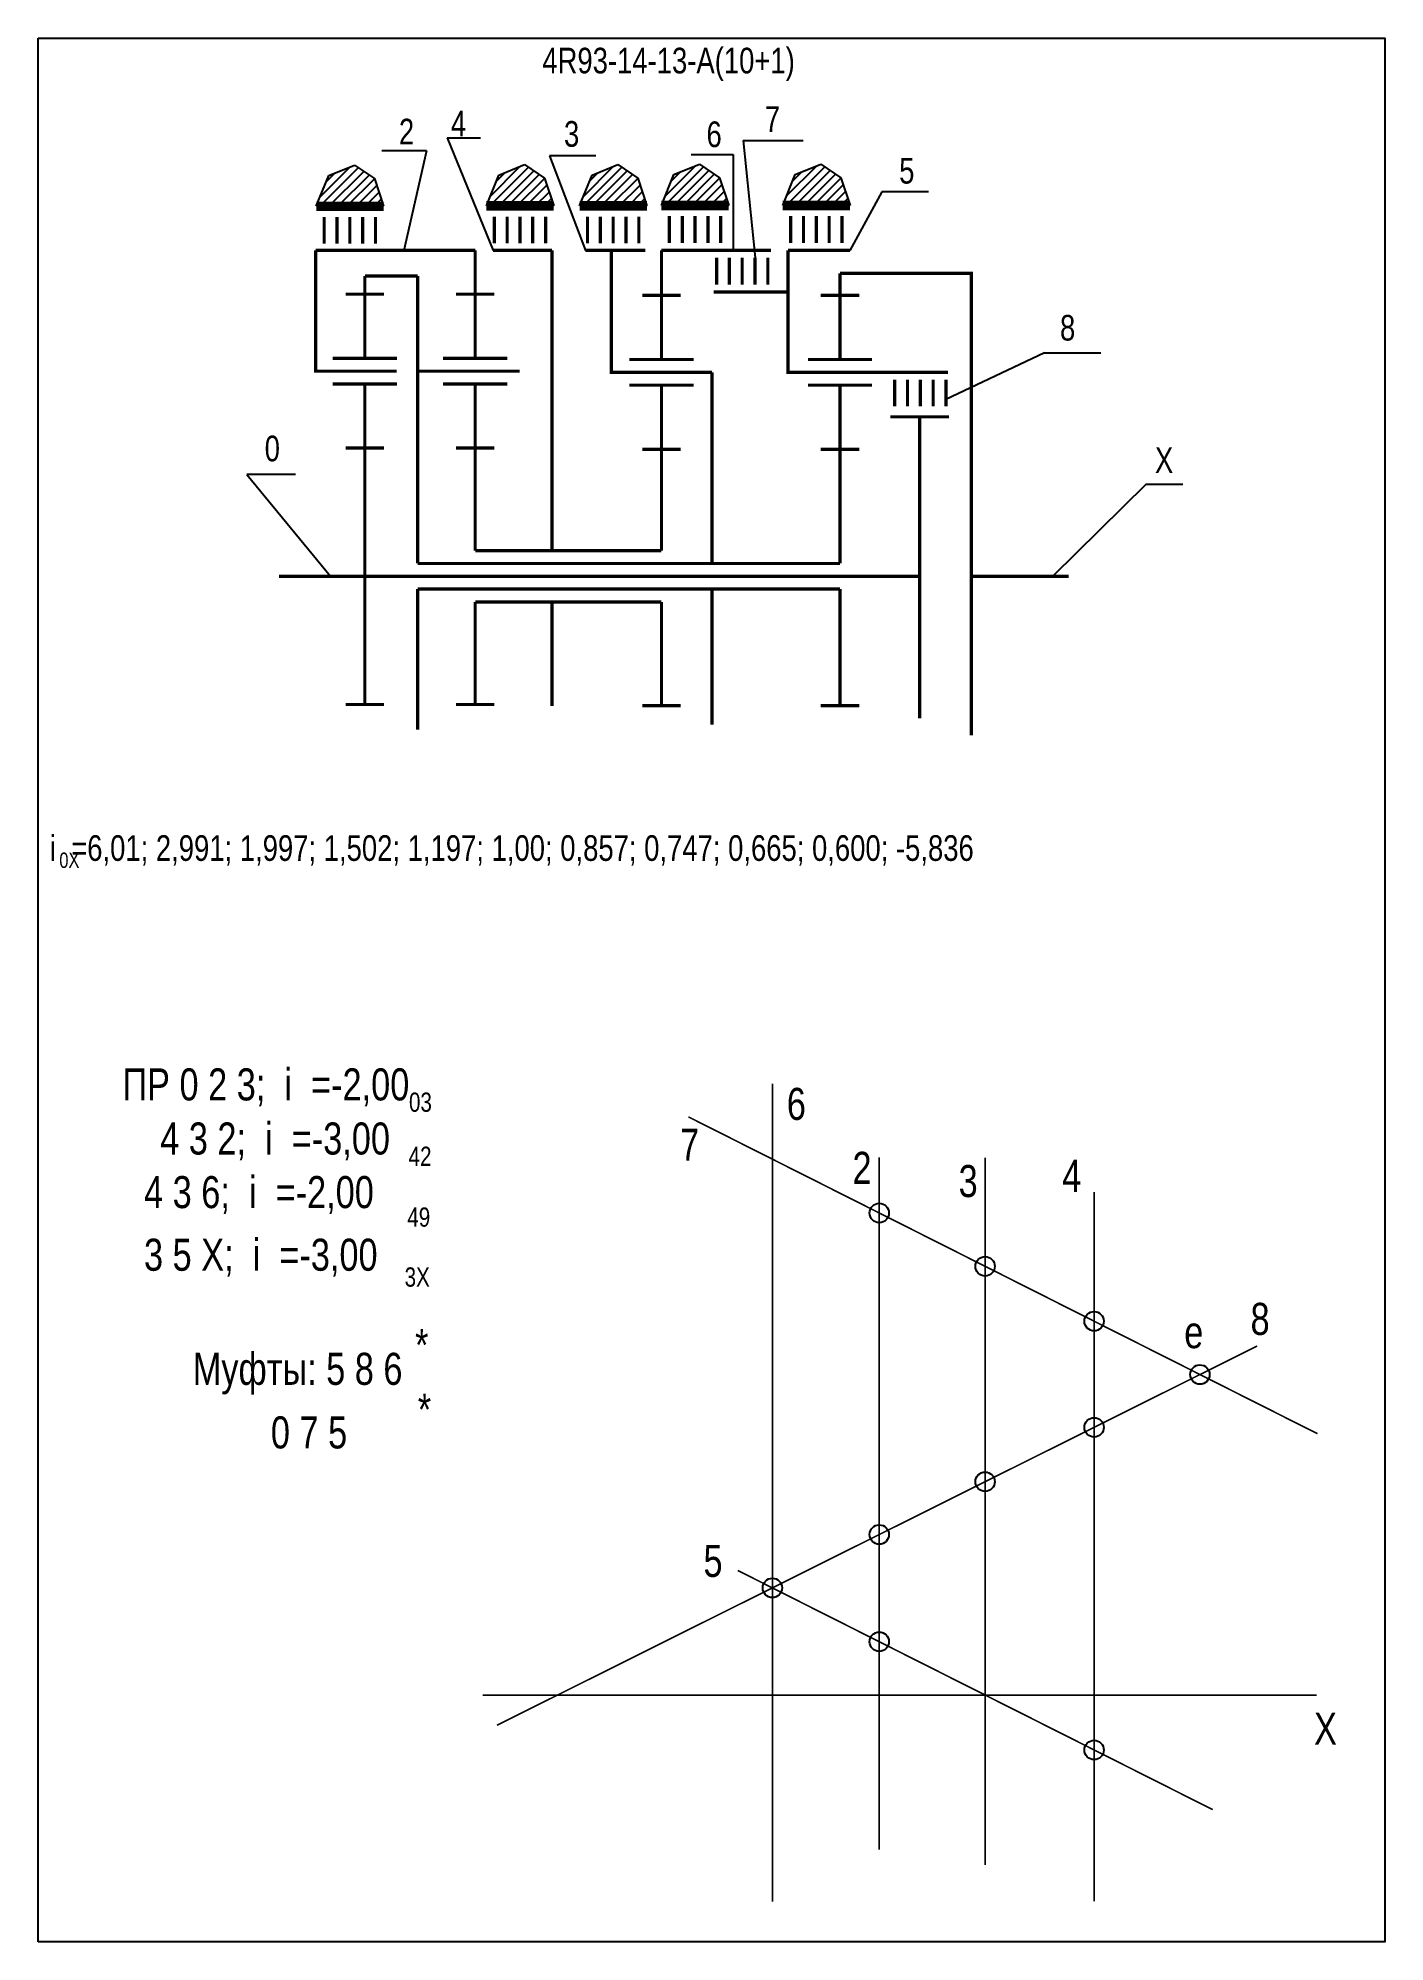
# Model space of a CAD drawing. Extents: x -352 to -142, y 153 to 450.
import ezdxf

# ---------------------------------------------------------------- set-up
doc = ezdxf.new("R2010")
doc.units = 0
doc.header["$LTSCALE"] = 15
doc.layers.get('DEFPOINTS').update_dxf_attribs({"linetype": 'CONTINUOUS'})
doc.layers.add('DIM', color=92, linetype='CONTINUOUS')
doc.layers.add('MAIN', color=5, linetype='CONTINUOUS')
doc.styles.add('AMK', font='amk.shx', dxfattribs={"width": 0.8})

msp = doc.modelspace()

# ---------------------------------------------------------------- hatches: boundary and pattern name
at = {"layer": 'DIM'}
h = msp.add_hatch(dxfattribs=at)
h.set_pattern_fill('_USER', color=0, angle=45, style=0, pattern_type=0)
h.set_pattern_definition([(45, (-56.8093, -2.0795), (-0.7071068, 0.7071068), [])])
h.paths.add_polyline_path([(-307.11, 428.44), (-309.05, 423.62), (-298.55, 423.62), (-300, 427.94), (-303.12, 430.06)])
h = msp.add_hatch(dxfattribs=at)
h.set_pattern_fill('_USER', color=0, angle=45, style=0, pattern_type=0)
h.set_pattern_definition([(45, (-30.292, -2.0137), (-0.7071068, 0.7071068), [])])
h.paths.add_polyline_path([(-280.59, 428.5), (-282.53, 423.68), (-272.04, 423.68), (-273.48, 428.01), (-276.6, 430.12)])
h = msp.add_hatch(dxfattribs=at)
h.set_pattern_fill('_USER', color=0, angle=45, style=0, pattern_type=0)
h.set_pattern_definition([(45, (-15.7501, -2.0137), (-0.7071068, 0.7071068), [])])
h.paths.add_polyline_path([(-266.05, 428.5), (-267.99, 423.68), (-257.49, 423.68), (-258.94, 428.01), (-262.06, 430.12)])
h = msp.add_hatch(dxfattribs=at)
h.set_pattern_fill('_USER', color=0, angle=45, style=0, pattern_type=0)
h.set_pattern_definition([(45, (-2.9879, -1.9465), (-0.7071068, 0.7071068), [])])
h.paths.add_polyline_path([(-253.28, 428.57), (-255.23, 423.75), (-244.73, 423.75), (-246.18, 428.07), (-249.3, 430.19)])
h = msp.add_hatch(dxfattribs=at)
h.set_pattern_fill('_USER', color=0, angle=45, style=0, pattern_type=0)
h.set_pattern_definition([(45, (15.9217, -1.9465), (-0.7071068, 0.7071068), [])])
h.paths.add_polyline_path([(-234.37, 428.57), (-236.32, 423.75), (-225.82, 423.75), (-227.27, 428.07), (-230.39, 430.19)])

# ---------------------------------------------------------------- linework, layer by layer
at = {"layer": 'DEFPOINTS', "color": 0, "const_width": 0.25}
msp.add_lwpolyline([(-237.94, 159.14), (-237.94, 286.78)], dxfattribs=at)
at = {"layer": 'DEFPOINTS', "const_width": 0.25}
for points in [[(-152.95, 232.15), (-251.04, 281.58)], [(-221.27, 167.24), (-221.27, 275.28)], [(-204.77, 164.88), (-204.77, 275.23)], [(-187.77, 159.18), (-187.77, 269.88)], [(-280.89, 186.66), (-162.35, 245.83)], [(-169.28, 173.5), (-243.33, 210.81)], [(-283.09, 191.38), (-153.09, 191.38)]]:
    msp.add_lwpolyline(points, dxfattribs=at)
at = {"layer": 'DEFPOINTS'}
for centre in [(-221.27, 266.58), (-204.77, 258.26), (-187.77, 249.7), (-171.27, 241.38), (-187.77, 233.14), (-204.77, 224.66), (-221.27, 216.42), (-237.94, 208.1), (-221.27, 199.7), (-187.77, 182.81)]:
    msp.add_circle(centre, 1.51, dxfattribs=at)
at = {"layer": 'DIM', "color": 0}
for p, q in [((-288.64, 434.28), (-283.45, 434.28)), ((-288.64, 434.28), (-281.5, 416.74)), ((-242.51, 433.88), (-233.16, 433.88)), ((-242.51, 433.88), (-240.64, 415.61)), ((-291.87, 432.29), (-298.86, 432.29)), ((-291.87, 432.29), (-295.4, 416.74)), ((-265.45, 431.48), (-272.71, 431.48)), ((-272.71, 431.48), (-267.1, 416.74)), ((-250.62, 431.73), (-244.05, 431.73)), ((-244.05, 431.73), (-244.05, 416.74)), ((-309.05, 423.62), (-307.11, 428.44)), ((-307.11, 428.44), (-303.12, 430.06)), ((-303.12, 430.06), (-300, 427.94)), ((-300, 427.94), (-298.55, 423.62)), ((-282.53, 423.68), (-280.59, 428.5)), ((-280.59, 428.5), (-276.6, 430.12)), ((-276.6, 430.12), (-273.48, 428.01)), ((-273.48, 428.01), (-272.04, 423.68)), ((-267.99, 423.68), (-266.05, 428.5)), ((-266.05, 428.5), (-262.06, 430.12)), ((-262.06, 430.12), (-258.94, 428.01)), ((-258.94, 428.01), (-257.49, 423.68)), ((-255.23, 423.75), (-253.28, 428.57)), ((-253.28, 428.57), (-249.3, 430.19)), ((-249.3, 430.19), (-246.18, 428.07)), ((-246.18, 428.07), (-244.73, 423.75)), ((-236.32, 423.75), (-234.37, 428.57)), ((-234.37, 428.57), (-230.39, 430.19)), ((-230.39, 430.19), (-227.27, 428.07)), ((-227.27, 428.07), (-225.82, 423.75)), ((-220.86, 425.89), (-225.86, 416.74)), ((-213.6, 425.89), (-220.86, 425.89)), ((-225.86, 416.74), (-235.49, 416.74)), ((-195.53, 400.77), (-210.87, 393.49)), ((-195.53, 400.77), (-186.72, 400.77)), ((-312.27, 381.77), (-319.88, 381.77)), ((-319.88, 381.77), (-306.84, 365.91)), ((-179.67, 380.29), (-194.19, 365.91)), ((-179.67, 380.29), (-173.94, 380.29))]:
    msp.add_line(p, q, dxfattribs=at)
at = {"layer": 'DIM', "color": 0, "const_width": 0.5}
for points in [[(-306.27, 397.91), (-309.15, 397.91), (-309.15, 416.74)], [(-284.28, 416.74), (-309.15, 416.74)], [(-281.5, 416.74), (-272.29, 416.74)], [(-272.29, 416.74), (-272.29, 369.91)], [(-267.1, 416.74), (-257.75, 416.74)], [(-259.85, 397.72), (-263.04, 397.72), (-263.04, 416.74)], [(-255.23, 416.74), (-238.15, 416.74)], [(-225.86, 416.74), (-235.49, 416.74)], [(-232.31, 397.72), (-235.49, 397.72), (-235.49, 416.74)], [(-293.24, 412.74), (-301.48, 412.74)], [(-293.24, 412.74), (-293.24, 367.91)], [(-227.4, 413.16), (-206.92, 413.16), (-206.92, 341.12)], [(-235.49, 410.24), (-247.1, 410.24)], [(-247.35, 397.72), (-247.35, 367.91)], [(-219.55, 390.78), (-210.38, 390.78)], [(-214.98, 390.78), (-214.98, 365.91)], [(-284.28, 369.91), (-255.23, 369.91)], [(-314.85, 365.91), (-268.14, 365.91)], [(-293.24, 367.91), (-227.4, 367.91)], [(-273.74, 365.91), (-214.98, 365.91)], [(-214.98, 365.91), (-214.98, 343.76)], [(-206.92, 365.91), (-191.76, 365.91)], [(-293.24, 363.91), (-227.4, 363.91)], [(-293.24, 363.91), (-293.24, 342)], [(-247.35, 363.91), (-247.35, 342.74)], [(-284.28, 361.91), (-255.23, 361.91)], [(-272.29, 361.91), (-272.29, 345.66)]]:
    msp.add_lwpolyline(points, dxfattribs=at)
at = {"layer": 'DIM', "color": 0}
msp.add_lwpolyline([(-312.15, 365.91, 0.5, 0.5, 0), (-301.48, 365.91, 0.5, 0.5, 0)], format="xyseb", dxfattribs=at)
at = {"layer": 'MAIN'}
for points in [[(-352.43, 152.87), (-352.43, 449.87)], [(-352.43, 449.87), (-142.43, 449.87), (-142.43, 152.87), (-352.43, 152.87)]]:
    msp.add_lwpolyline(points, dxfattribs=at)
at = {"layer": 'MAIN', "color": 0}
for points, const_width in [([(-309.05, 423.62), (-298.55, 423.62)], 1.5), ([(-299.82, 421.97), (-299.82, 417.77)], 0.5), ([(-282.53, 423.68), (-272.04, 423.68)], 1.5), ([(-273.3, 422.03), (-273.3, 417.84)], 0.5), ([(-267.99, 423.68), (-257.49, 423.68)], 1.5), ([(-258.76, 422.03), (-258.76, 417.84)], 0.5), ([(-255.23, 423.75), (-244.73, 423.75)], 1.5), ([(-245.99, 422.1), (-245.99, 417.9)], 0.5), ([(-236.32, 423.75), (-225.82, 423.75)], 1.5), ([(-227.09, 422.1), (-227.09, 417.9)], 0.5), ([(-284.28, 409.91), (-284.28, 416.74)], 0.5), ([(-255.23, 409.72), (-255.23, 416.74)], 0.5), ([(-238.64, 415.61), (-238.64, 411.42)], 0.5), ([(-301.48, 409.91), (-301.48, 412.74)], 0.5), ([(-227.4, 399.72), (-227.4, 413.16)], 0.5), ([(-301.48, 409.91), (-304.48, 409.91)], 0.5), ([(-301.48, 399.91), (-301.48, 409.91)], 0.5), ([(-301.48, 409.91), (-298.48, 409.91)], 0.5), ([(-284.28, 409.91), (-287.28, 409.91)], 0.5), ([(-284.28, 399.91), (-284.28, 409.91)], 0.5), ([(-284.28, 409.91), (-281.28, 409.91)], 0.5), ([(-255.23, 409.72), (-258.23, 409.72)], 0.5), ([(-255.23, 399.72), (-255.23, 409.72)], 0.5), ([(-255.23, 409.72), (-252.23, 409.72)], 0.5), ([(-227.4, 409.72), (-230.4, 409.72)], 0.5), ([(-227.4, 409.72), (-224.4, 409.72)], 0.5), ([(-296.53, 397.91), (-306.27, 397.91)], 0.5), ([(-277.34, 397.91), (-293.24, 397.91)], 0.5), ([(-301.48, 395.91), (-306.48, 395.91)], 0.5), ([(-301.48, 385.91), (-301.48, 395.91), (-296.48, 395.91)], 0.5), ([(-284.28, 395.91), (-289.28, 395.91)], 0.5), ([(-284.28, 385.91), (-284.28, 395.91), (-279.28, 395.91)], 0.5), ([(-255.23, 395.72), (-260.23, 395.72)], 0.5), ([(-247.35, 397.72), (-259.85, 397.72)], 0.5), ([(-255.23, 385.72), (-255.23, 395.72), (-250.23, 395.72)], 0.5), ([(-227.4, 395.72), (-232.4, 395.72)], 0.5), ([(-210.54, 397.72), (-232.31, 397.72)], 0.5), ([(-227.4, 385.72), (-227.4, 395.72), (-222.4, 395.72)], 0.5), ([(-210.87, 396.6), (-210.87, 392.41)], 0.5), ([(-301.48, 385.91), (-304.48, 385.91)], 0.5), ([(-301.48, 365.91), (-301.48, 385.91)], 0.5), ([(-301.48, 385.91), (-298.48, 385.91)], 0.5), ([(-284.28, 385.91), (-287.28, 385.91)], 0.5), ([(-284.28, 369.91), (-284.28, 385.91)], 0.5), ([(-284.28, 385.91), (-281.28, 385.91)], 0.5), ([(-255.23, 385.72), (-258.23, 385.72)], 0.5), ([(-255.23, 369.91), (-255.23, 385.72)], 0.5), ([(-255.23, 385.72), (-252.23, 385.72)], 0.5), ([(-227.4, 385.72), (-230.4, 385.72)], 0.5), ([(-227.4, 367.91), (-227.4, 385.72)], 0.5), ([(-227.4, 385.72), (-224.4, 385.72)], 0.5), ([(-301.48, 365.91), (-301.48, 345.91)], 0.5), ([(-227.4, 363.91), (-227.4, 345.72)], 0.5), ([(-284.28, 361.91), (-284.28, 345.91)], 0.5), ([(-255.23, 361.91), (-255.23, 345.72)], 0.5), ([(-301.48, 345.91), (-304.48, 345.91)], 0.5), ([(-301.48, 345.91), (-298.48, 345.91)], 0.5), ([(-284.28, 345.91), (-287.28, 345.91)], 0.5), ([(-284.28, 345.91), (-281.28, 345.91)], 0.5), ([(-255.23, 345.72), (-258.23, 345.72)], 0.5), ([(-255.23, 345.72), (-252.23, 345.72)], 0.5), ([(-227.4, 345.72), (-230.4, 345.72)], 0.5), ([(-227.4, 345.72), (-224.4, 345.72)], 0.5)]:
    msp.add_lwpolyline(points, dxfattribs=dict(at, const_width=const_width))
for points in [[(-307.82, 421.97, 0.5, 0.5, 0), (-307.82, 417.77, 0.5, 0.5, 0)], [(-305.82, 421.97, 0.5, 0.5, 0), (-305.82, 417.77, 0.5, 0.5, 0)], [(-303.82, 421.97, 0.5, 0.5, 0), (-303.82, 417.77, 0.5, 0.5, 0)], [(-301.82, 421.97, 0.5, 0.5, 0), (-301.82, 417.77, 0.5, 0.5, 0)], [(-281.3, 422.03, 0.5, 0.5, 0), (-281.3, 417.84, 0.5, 0.5, 0)], [(-279.3, 422.03, 0.5, 0.5, 0), (-279.3, 417.84, 0.5, 0.5, 0)], [(-277.3, 422.03, 0.5, 0.5, 0), (-277.3, 417.84, 0.5, 0.5, 0)], [(-275.3, 422.03, 0.5, 0.5, 0), (-275.3, 417.84, 0.5, 0.5, 0)], [(-266.76, 422.03, 0.5, 0.5, 0), (-266.76, 417.84, 0.5, 0.5, 0)], [(-264.76, 422.03, 0.5, 0.5, 0), (-264.76, 417.84, 0.5, 0.5, 0)], [(-262.76, 422.03, 0.5, 0.5, 0), (-262.76, 417.84, 0.5, 0.5, 0)], [(-260.76, 422.03, 0.5, 0.5, 0), (-260.76, 417.84, 0.5, 0.5, 0)], [(-253.99, 422.1, 0.5, 0.5, 0), (-253.99, 417.9, 0.5, 0.5, 0)], [(-251.99, 422.1, 0.5, 0.5, 0), (-251.99, 417.9, 0.5, 0.5, 0)], [(-249.99, 422.1, 0.5, 0.5, 0), (-249.99, 417.9, 0.5, 0.5, 0)], [(-247.99, 422.1, 0.5, 0.5, 0), (-247.99, 417.9, 0.5, 0.5, 0)], [(-235.09, 422.1, 0.5, 0.5, 0), (-235.09, 417.9, 0.5, 0.5, 0)], [(-233.09, 422.1, 0.5, 0.5, 0), (-233.09, 417.9, 0.5, 0.5, 0)], [(-231.09, 422.1, 0.5, 0.5, 0), (-231.09, 417.9, 0.5, 0.5, 0)], [(-229.09, 422.1, 0.5, 0.5, 0), (-229.09, 417.9, 0.5, 0.5, 0)], [(-246.64, 415.61, 0.5, 0.5, 0), (-246.64, 411.42, 0.5, 0.5, 0)], [(-244.64, 415.61, 0.5, 0.5, 0), (-244.64, 411.42, 0.5, 0.5, 0)], [(-242.64, 415.61, 0.5, 0.5, 0), (-242.64, 411.42, 0.5, 0.5, 0)], [(-240.64, 415.61, 0.5, 0.5, 0), (-240.64, 411.42, 0.5, 0.5, 0)], [(-296.48, 399.91, 0.5, 0.5, 0), (-306.48, 399.91, 0.5, 0.5, 0)], [(-279.28, 399.91, 0.5, 0.5, 0), (-289.28, 399.91, 0.5, 0.5, 0)], [(-250.23, 399.72, 0.5, 0.5, 0), (-260.23, 399.72, 0.5, 0.5, 0)], [(-222.4, 399.72, 0.5, 0.5, 0), (-232.4, 399.72, 0.5, 0.5, 0)], [(-218.87, 396.6, 0.5, 0.5, 0), (-218.87, 392.41, 0.5, 0.5, 0)], [(-216.87, 396.6, 0.5, 0.5, 0), (-216.87, 392.41, 0.5, 0.5, 0)], [(-214.87, 396.6, 0.5, 0.5, 0), (-214.87, 392.41, 0.5, 0.5, 0)], [(-212.87, 396.6, 0.5, 0.5, 0), (-212.87, 392.41, 0.5, 0.5, 0)]]:
    msp.add_lwpolyline(points, format="xyseb", dxfattribs=at)

# ---------------------------------------------------------------- texts
at = {"layer": 'DIM', "color": 0, "style": 'AMK', "width": 0.8}
for s, height, p in [('4R93-14-13-A(10+1)', 4, (-273.81, 444.36)), ('2', 4, (-296.17, 433.28)), ('4', 4, (-288.06, 434.54)), ('3', 4, (-270.43, 432.92)), ('6', 4, (-248.21, 432.86)), ('7', 4, (-239.12, 435.24)), ('5', 4, (-218.17, 427.17)), ('8', 4, (-193.09, 402.68)), ('0', 4, (-317.1, 383.84)), ('X', 4, (-178.29, 382.02)), ('i  =6,01; 2,991; 1,997; 1,502; 1,197; 1,00; 0,857; 0,747; 0,665; 0,600; -5,836', 4, (-350.6, 321.51)), ('0X', 2.4, (-349.12, 320.41)), ('ПР 0 2 3;  i  =-2,00', 5, (-339.28, 284.14)), ('03', 3, (-294.6, 282.37)), ('6', 5, (-235.69, 281.1)), ('    4 3 2;  i  =-3,00', 5, (-339.34, 275.7)), ('7', 5, (-252.33, 274.72)), ('42', 3, (-294.66, 273.93)), ('2', 5, (-225.45, 271.12)), ('3', 5, (-208.9, 269.06)), ('4', 5, (-192.76, 269.88)), ('     4 3 6;  i  =-2,00', 5, (-343.34, 267.34)), ('49', 3, (-294.86, 264.44)), ('     3 5 X;  i  =-3,00', 5, (-343.35, 257.57)), ('3X', 3, (-295.28, 255.09)), ('8', 5, (-163.38, 247.56)), ('*', 5, (-293.65, 243.49)), ('e', 5, (-173.72, 245.49)), ('Муфты: 5 8 6', 5, (-328.31, 239.77)), ('*', 5, (-293.22, 233.42)), ('       0 7 5', 5, (-326.54, 229.85)), ('5', 5, (-248.68, 209.81)), ('X', 5, (-153.48, 183.63))]:
    msp.add_text(s, height=height, dxfattribs=at).set_placement(p)

doc.saveas('drawing.dxf')
